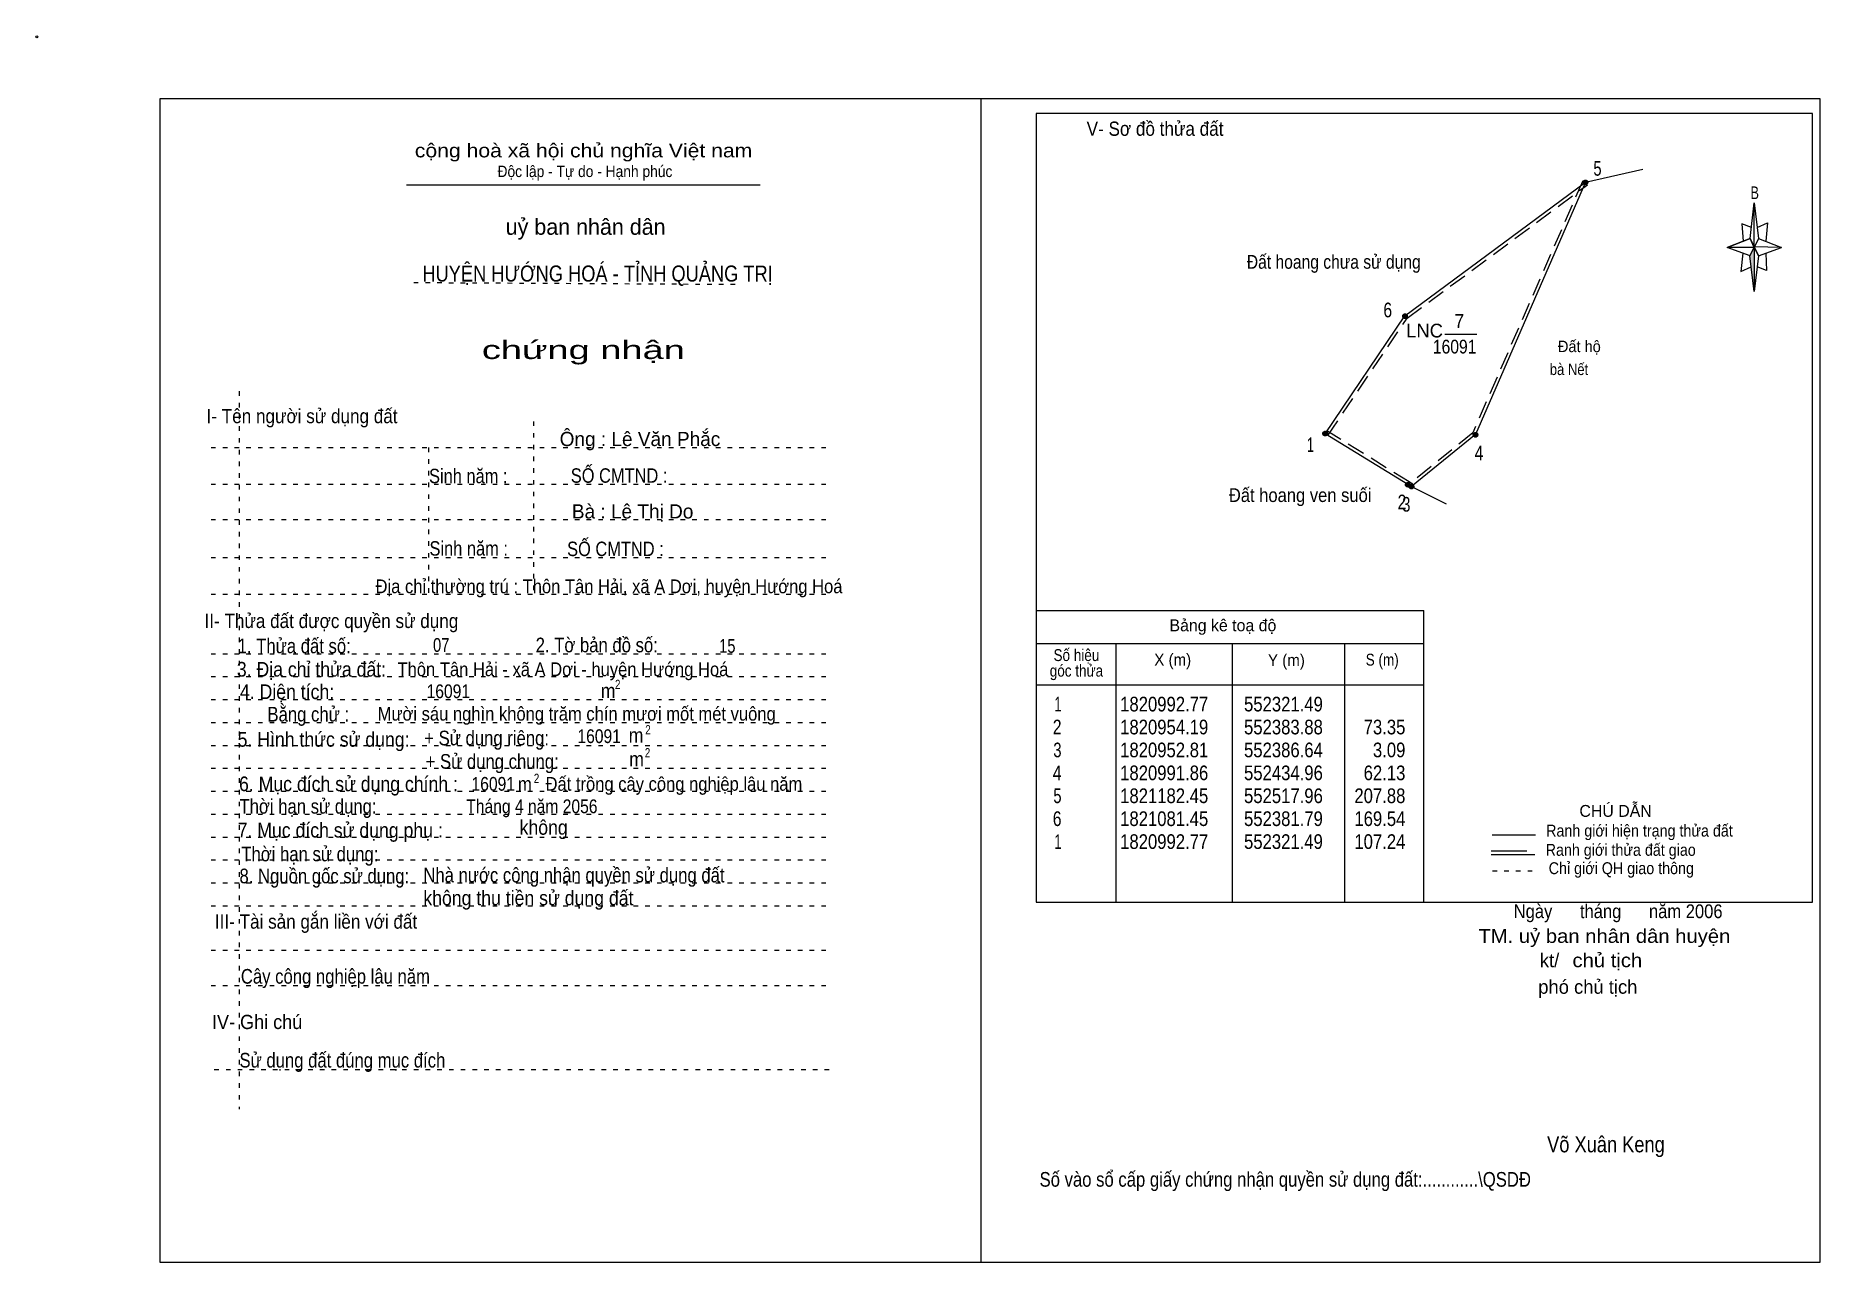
# Model space of a CAD drawing. Header units: centimetres. Extents: x -1.6 to 37.4, y -1.3 to 25.5.
import ezdxf
from ezdxf.enums import TextEntityAlignment as Align

# ---------------------------------------------------------------- set-up
doc = ezdxf.new("R2010")
doc.units = ezdxf.units.CM
doc.header["$LTSCALE"] = 0.13
for name, pattern in [('DOTTED', [1.5, 0.3, -1.2]), ('LONG_DASHED', [7.5, 6, -1.5]), ('MEDIUM_DASHED', [4.5, 3, -1.5])]:
    doc.linetypes.add(name, pattern=pattern)
for name, color, linetype, lineweight in [('1', 7, 'DOTTED', 13), ('10', 7, 'Continuous', 13), ('2', 7, 'Continuous', 25), ('3', 7, 'Continuous', 13), ('30', 7, 'Continuous', 13), ('32', 7, 'LONG_DASHED', 13), ('35', 7, 'Continuous', 13)]:
    doc.layers.add(name, color=color, linetype=linetype, lineweight=lineweight)

msp = doc.modelspace()

# ---------------------------------------------------------------- hatches: boundary and pattern name
at = {"layer": '30'}
msp.add_hatch(color=256, dxfattribs=at).paths.add_polyline_path([(35.91, 20.87), (35.91, 19.91), (35.81, 20.69)])
at = {"layer": '32'}
for points in [[(32.2773, 22.294, 1), (32.1773, 22.294, 1)], [(28.3419, 19.375, 1), (28.2419, 19.375, 1)], [(26.5992, 16.8122, 1), (26.4992, 16.8122, 1)], [(29.8786, 16.7859, 1), (29.7786, 16.7859, 1)], [(28.4023, 15.6972, 1), (28.3023, 15.6972, 1)], [(28.4821, 15.6573, 1), (28.3821, 15.6573, 1)]]:
    msp.add_hatch(color=256, dxfattribs=at).paths.add_polyline_path(points)

# ---------------------------------------------------------------- linework, layer by layer
at = {"layer": '1', "linetype": 'Continuous'}
msp.add_line((6.51, 22.24), (14.23, 22.24), dxfattribs=at)
at = {"layer": '1'}
for p, q in [((6.67, 20.11), (13.82, 20.07)), ((2.86, 17.74), (2.86, 2.07)), ((9.28, 17.08), (9.28, 13.31)), ((2.25, 16.51), (15.75, 16.51)), ((6.99, 16.51), (6.99, 13.31)), ((2.25, 15.71), (15.75, 15.71)), ((2.25, 14.94), (15.75, 14.94)), ((2.25, 14.11), (15.75, 14.11)), ((2.25, 13.31), (15.75, 13.31)), ((2.25, 12.01), (15.75, 12.01)), ((2.25, 11.51), (15.75, 11.51)), ((2.25, 11.01), (15.75, 11.01)), ((2.25, 10.51), (15.75, 10.51)), ((2.25, 10.01), (15.75, 10.01)), ((2.25, 9.51), (15.75, 9.51)), ((2.25, 9.01), (15.75, 9.01)), ((2.25, 8.51), (15.75, 8.51)), ((2.25, 8.01), (15.75, 8.01)), ((2.25, 7.51), (15.75, 7.51)), ((2.25, 7.01), (15.75, 7.01)), ((2.25, 6.51), (15.75, 6.51)), ((2.25, 5.54), (15.75, 5.54)), ((2.25, 4.77), (15.75, 4.77)), ((2.32, 2.94), (15.82, 2.94))]:
    msp.add_line(p, q, dxfattribs=at)
at = {"layer": '10'}
for p, q in [((32.23, 22.3), (33.48, 22.58)), ((29.16, 18.98), (29.86, 18.98)), ((28.43, 15.66), (29.19, 15.28))]:
    msp.add_line(p, q, dxfattribs=at)
for points in [[(26.55, 16.81), (28.29, 19.38), (32.23, 22.3)], [(32.23, 22.3), (29.83, 16.79), (28.43, 15.66)], [(28.43, 15.66), (28.35, 15.7), (26.55, 16.81)]]:
    msp.add_lwpolyline(points, dxfattribs=at)
at = {"layer": '10', "linetype": 'MEDIUM_DASHED'}
for points in [[(26.61, 16.77), (28.34, 19.33), (32.27, 22.24)], [(32.17, 22.33), (29.77, 16.83), (28.39, 15.71)], [(28.46, 15.72), (28.38, 15.76), (26.59, 16.87)]]:
    msp.add_lwpolyline(points, dxfattribs=at)
at = {"layer": '10'}
msp.add_circle((-1.55, 25.47), 0.025, dxfattribs=at)
at = {"layer": '2'}
for p, q in [((20.25, 12.95), (28.7, 12.95)), ((28.7, 6.59), (28.7, 12.95)), ((20.25, 12.23), (28.7, 12.23)), ((21.99, 6.59), (21.99, 12.23)), ((24.53, 10.89), (24.53, 12.23)), ((26.97, 12.23), (26.97, 6.59)), ((20.25, 11.33), (28.7, 11.33))]:
    msp.add_line(p, q, dxfattribs=at)
msp.add_lwpolyline([(37.18, 23.8), (20.25, 23.8), (20.25, 6.59), (37.18, 6.59)], close=True, dxfattribs=at)
msp.add_lwpolyline([(24.53, 6.59), (24.53, 10.39), (24.53, 10.89)], dxfattribs=at)
at = {"layer": '3'}
msp.add_line((19.04, 24.12), (19.04, -1.27), dxfattribs=at)
for points in [[(19.04, 24.12), (1.13, 24.12), (1.13, -1.27), (19.04, -1.27)], [(19.04, -1.27), (37.35, -1.27), (37.35, 24.12), (19.04, 24.12)]]:
    msp.add_lwpolyline(points, dxfattribs=at)
at = {"layer": '30'}
for p, q in [((35.82, 21.07), (35.91, 21.85)), ((36, 21.07), (36.5, 20.87)), ((35.82, 20.69), (35.32, 20.87)), ((36, 20.69), (35.91, 19.91)), ((36.16, 20.75), (36.18, 20.37)), ((36.18, 20.37), (35.97, 20.45))]:
    msp.add_line(p, q, dxfattribs=at)
for points in [[(35.91, 21.85), (36, 21.07), (35.91, 20.87)], [(35.91, 20.87), (35.32, 20.87), (35.82, 21.07), (36, 20.69), (36.5, 20.87), (35.91, 20.89)], [(35.91, 20.87), (35.91, 19.91), (35.81, 20.69)]]:
    msp.add_lwpolyline(points, close=True, dxfattribs=at)
for points in [[(35.97, 21.31), (36.2, 21.41), (36.16, 21.01)], [(35.91, 20.87), (35.82, 21.07), (35.32, 20.87)], [(35.85, 21.31), (35.64, 21.39), (35.67, 21.01)], [(35.66, 20.75), (35.62, 20.35), (35.84, 20.45)], [(35.91, 20.87), (36, 20.69), (36.5, 20.87)]]:
    msp.add_lwpolyline(points, dxfattribs=at)
at = {"layer": '32'}
for centre in [(32.2273, 22.294), (28.2919, 19.375), (26.5492, 16.8122), (29.8286, 16.7859), (28.3523, 15.6972), (28.4321, 15.6573)]:
    msp.add_circle(centre, 0.05, dxfattribs=at)
at = {"layer": '35'}
for p, q in [((30.19, 8.06), (31.14, 8.06)), ((30.17, 7.63), (31.12, 7.63))]:
    msp.add_line(p, q, dxfattribs=at)
at = {"layer": '35', "linetype": 'LONG_DASHED'}
msp.add_line((30.17, 7.71), (31.12, 7.71), dxfattribs=at)
at = {"layer": '35', "linetype": 'DOTTED'}
msp.add_line((30.2, 7.27), (31.19, 7.27), dxfattribs=at)

# ---------------------------------------------------------------- texts
at = {"layer": '1'}
for s, height, width, p in [('V- Sơ đồ thửa đất', 0.31, 0.9, (22.84, 23.31)), ('cộng hoà xã hội chủ nghĩa Việt nam', 0.3, 1.15, (10.375, 22.84)), ('Độc lập - Tự do - Hạnh phúc', 0.25, 0.9, (10.405, 22.41)), ('chứng nhận', 0.4, 1.55, (10.37, 18.44)), ('I- Tên người sử dụng đất', 0.31, 0.9, (4.235, 17.04)), ('II- Thửa đất được quyền sử dụng', 0.31, 0.9, (4.875, 12.57)), ('III- Tài sản gắn liền với đất', 0.31, 0.9, (4.54, 6.01)), ('IV- Ghi chú', 0.31, 0.95, (3.255, 3.82))]:
    msp.add_text(s, height=height, dxfattribs=dict(at, width=width)).set_placement(p, align=Align.CENTER)
msp.add_text('uỷ ban nhân dân', height=0.35, dxfattribs=at).set_placement((10.42, 21.15), align=Align.CENTER)
at = {"layer": '10'}
for s, height, width, p in [('Đất hoang chưa sử dụng ', 0.3, 0.85, (26.785, 20.41)), ('Sinh năm :', 0.3149, 0.85, (7.86, 15.73)), ('SỐ CMTND :', 0.3149, 0.85, (11.15, 15.74)), ('Đất hoang ven suối ', 0.3, 0.9, (26.055, 15.32)), ('Sinh năm :', 0.3149, 0.85, (7.87, 14.15)), ('SỐ CMTND :', 0.3149, 0.85, (11.07, 14.14)), ('Địa chỉ thường trú : Thôn Tân Hải, xã A Dơi, huyện Hướng Hoá', 0.3, 0.9, (10.93, 13.33)), ('07', 0.3, 0.8, (7.27, 12.05)), ('15', 0.3, 0.8, (13.51, 12.03)), ('Thôn Tân Hải - xã A Dơi - huyện Hướng Hoá ', 0.3, 0.9, (9.975, 11.52)), ('16091', 0.3, 0.85, (7.425, 11.04)), ('Mười sáu nghìn không trăm chín mươi mốt mét vuông ', 0.3, 0.9, (10.275, 10.55)), ('16091', 0.3, 0.85, (10.715, 10.06)), ('m   Đất trồng cây công nghiệp lâu năm ', 0.3, 0.9, (12.095, 9.02)), ('16091', 0.3, 0.85, (8.405, 9.02)), ('Tháng 4 năm 2056 ', 0.3, 0.85, (9.295, 8.53)), ('Ngày      tháng      năm 2006', 0.3, 0.9, (32.94, 6.24)), ('TM. uỷ ban nhân dân huyện', 0.3, 1.1, (32.64, 5.7)), ('chủ tịch', 0.3, 1.1, (32.705, 5.17)), ('Võ Xuân Keng ', 0.35, 0.85, (32.73, 1.13))]:
    msp.add_text(s, height=height, dxfattribs=dict(at, width=width)).set_placement(p, align=Align.CENTER)
msp.add_text('LNC', height=0.3, dxfattribs=at).set_placement((29.12, 18.91), align=Align.RIGHT)
for s, height, width, p in [('7', 0.3, 0.95, (29.37, 19.12)), ('16091', 0.3, 0.85, (28.9, 18.56)), ('  Đất hộ', 0.25, 0.95, (31.45, 18.59)), ('bà Nết', 0.25, 0.85, (31.45, 18.09))]:
    msp.add_text(s, height=height, dxfattribs=dict(at, width=width)).set_placement(p)
for s, height, p in [('Ông : Lê Văn Phắc', 0.31, (11.605, 16.54)), ('Bà : Lê Thị Do', 0.31, (11.445, 14.96)), ('kt/ ', 0.3, (31.5, 5.17)), ('phó chủ tịch ', 0.3, (32.335, 4.59))]:
    msp.add_text(s, height=height, dxfattribs=at).set_placement(p, align=Align.CENTER)
at = {"layer": '2'}
for s, height, width, p in [('HUYỆN HƯỚNG HOÁ - TỈNH QUẢNG TRỊ', 0.35, 0.85, (10.68, 20.13)), ('Số hiệu', 0.2591, 0.85, (21.125, 11.85)), ('3. Địa chỉ thửa đất:', 0.32, 0.9, (4.44, 11.51)), ('góc thửa', 0.2591, 0.85, (21.125, 11.51)), ('X (m)', 0.2591, 0.95, (23.225, 11.75)), ('Y (m)', 0.2591, 0.95, (25.705, 11.74)), ('S (m)', 0.2591, 0.85, (27.795, 11.75)), ('Số vào sổ cấp giấy chứng nhận quyền sử dụng đất:............\\QSDĐ', 0.32, 0.85, (25.68, 0.38))]:
    msp.add_text(s, height=height, dxfattribs=dict(at, width=width)).set_placement(p, align=Align.CENTER)
msp.add_text('Bảng kê toạ độ', height=0.2591, dxfattribs=at).set_placement((24.32, 12.5), align=Align.CENTER)
for s, height, width, p in [('1. Thửa đất số:', 0.32, 0.85, (2.83, 12.02)), ('2. Tờ bản đồ số:', 0.32, 0.85, (9.33, 12.04)), ('4. Diện tích:', 0.32, 0.9, (2.88, 11.02)), ('m', 0.32, 0.9, (10.75, 11.04)), ('2', 0.2, 0.8, (11.06, 11.24)), ('Bằng chử :', 0.32, 0.85, (3.48, 10.53)), ('5. Hình thức sử dụng:', 0.32, 0.9, (2.83, 9.98)), ('+ Sử dụng riêng:', 0.32, 0.85, (6.9, 10.01)), ('m', 0.32, 0.9, (11.36, 10.07)), ('2', 0.2, 0.8, (11.72, 10.25)), ('+ Sử dụng chung:', 0.32, 0.85, (6.93, 9.5)), ('m', 0.32, 0.9, (11.37, 9.55)), ('2', 0.2, 0.8, (11.71, 9.75)), ('6. Mục đích sử dụng chính : ', 0.32, 0.9, (2.86, 9.01)), ('2', 0.2, 0.8, (9.29, 9.19)), ('Thời hạn sử dụng: ', 0.32, 0.85, (2.87, 8.52)), ('7. Mục đích sử dụng phụ : ', 0.32, 0.9, (2.83, 8)), ('không', 0.32, 0.9, (8.98, 8.06)), ('Thời hạn sử dụng: ', 0.32, 0.85, (2.91, 7.48)), ('8. Nguồn gốc sử dụng: ', 0.32, 0.85, (2.87, 7)), ('Nhà nước công nhận quyền sử dụng đất  ', 0.32, 0.85, (6.88, 7.02)), ('không thu tiền sử dụng đất', 0.32, 0.9, (6.88, 6.52)), ('Cây công nghiệp lâu năm', 0.32, 0.85, (2.9, 4.81)), ('Sử dụng đất đúng mục đích', 0.32, 0.85, (2.87, 2.98))]:
    msp.add_text(s, height=height, dxfattribs=dict(at, width=width)).set_placement(p)
at = {"layer": '30', "width": 0.75}
msp.add_text('B', height=0.2756, dxfattribs=at).set_placement((35.92, 21.93), align=Align.CENTER)
at = {"layer": '30'}
for s, width, p in [('1', 0.65, (20.8, 10.75)), ('1820992.77', 0.85, (24, 10.75)), ('552321.49', 0.85, (26.5, 10.75)), ('552321.49', 0.85, (26.5, 10.75)), ('2', 0.8, (20.8, 10.25)), ('1820954.19', 0.85, (24, 10.25)), ('552383.88', 0.85, (26.5, 10.25)), ('73.35', 0.85, (28.3, 10.25)), ('3', 0.75, (20.8, 9.75)), ('1820952.81', 0.85, (24, 9.75)), ('552386.64', 0.85, (26.5, 9.75)), ('3.09', 0.85, (28.3, 9.75)), ('4', 0.8, (20.8, 9.25)), ('1820991.86', 0.85, (24, 9.25)), ('552434.96', 0.85, (26.5, 9.25)), ('62.13', 0.85, (28.3, 9.25)), ('5', 0.75, (20.8, 8.75)), ('1821182.45', 0.85, (24, 8.75)), ('552517.96', 0.85, (26.5, 8.75)), ('207.88', 0.85, (28.3, 8.75)), ('6', 0.8, (20.8, 8.25)), ('1821081.45', 0.85, (24, 8.25)), ('552381.79', 0.85, (26.5, 8.25)), ('169.54', 0.85, (28.3, 8.25)), ('1', 0.65, (20.8, 7.75)), ('1820992.77', 0.85, (24, 7.75)), ('552321.49', 0.85, (26.5, 7.75)), ('107.24', 0.85, (28.3, 7.75))]:
    msp.add_text(s, height=0.32, dxfattribs=dict(at, width=width)).set_placement(p, align=Align.RIGHT)
at = {"layer": '32'}
for s, width, p in [('5', 0.75, (32.49, 22.44)), ('6', 0.8, (27.915, 19.35)), ('1', 0.65, (26.23, 16.41)), ('4', 0.8, (29.905, 16.23)), ('2', 0.8, (28.225, 15.16)), ('3', 0.75, (28.32, 15.11))]:
    msp.add_text(s, height=0.32, dxfattribs=dict(at, width=width)).set_placement(p, align=Align.CENTER)
at = {"layer": '35'}
msp.add_text('CHÚ DẪN', height=0.2591, dxfattribs=at).set_placement((32.885, 8.45), align=Align.CENTER)
at = {"layer": '35', "width": 0.9}
for s, p in [('Ranh giới hiện trạng thửa đất', (33.405, 8.02)), ('Ranh giới thửa đất giao ', (33.04, 7.6)), ('Chỉ giới QH giao thông', (33.01, 7.2))]:
    msp.add_text(s, height=0.2591, dxfattribs=at).set_placement(p, align=Align.CENTER)

doc.saveas('drawing.dxf')
